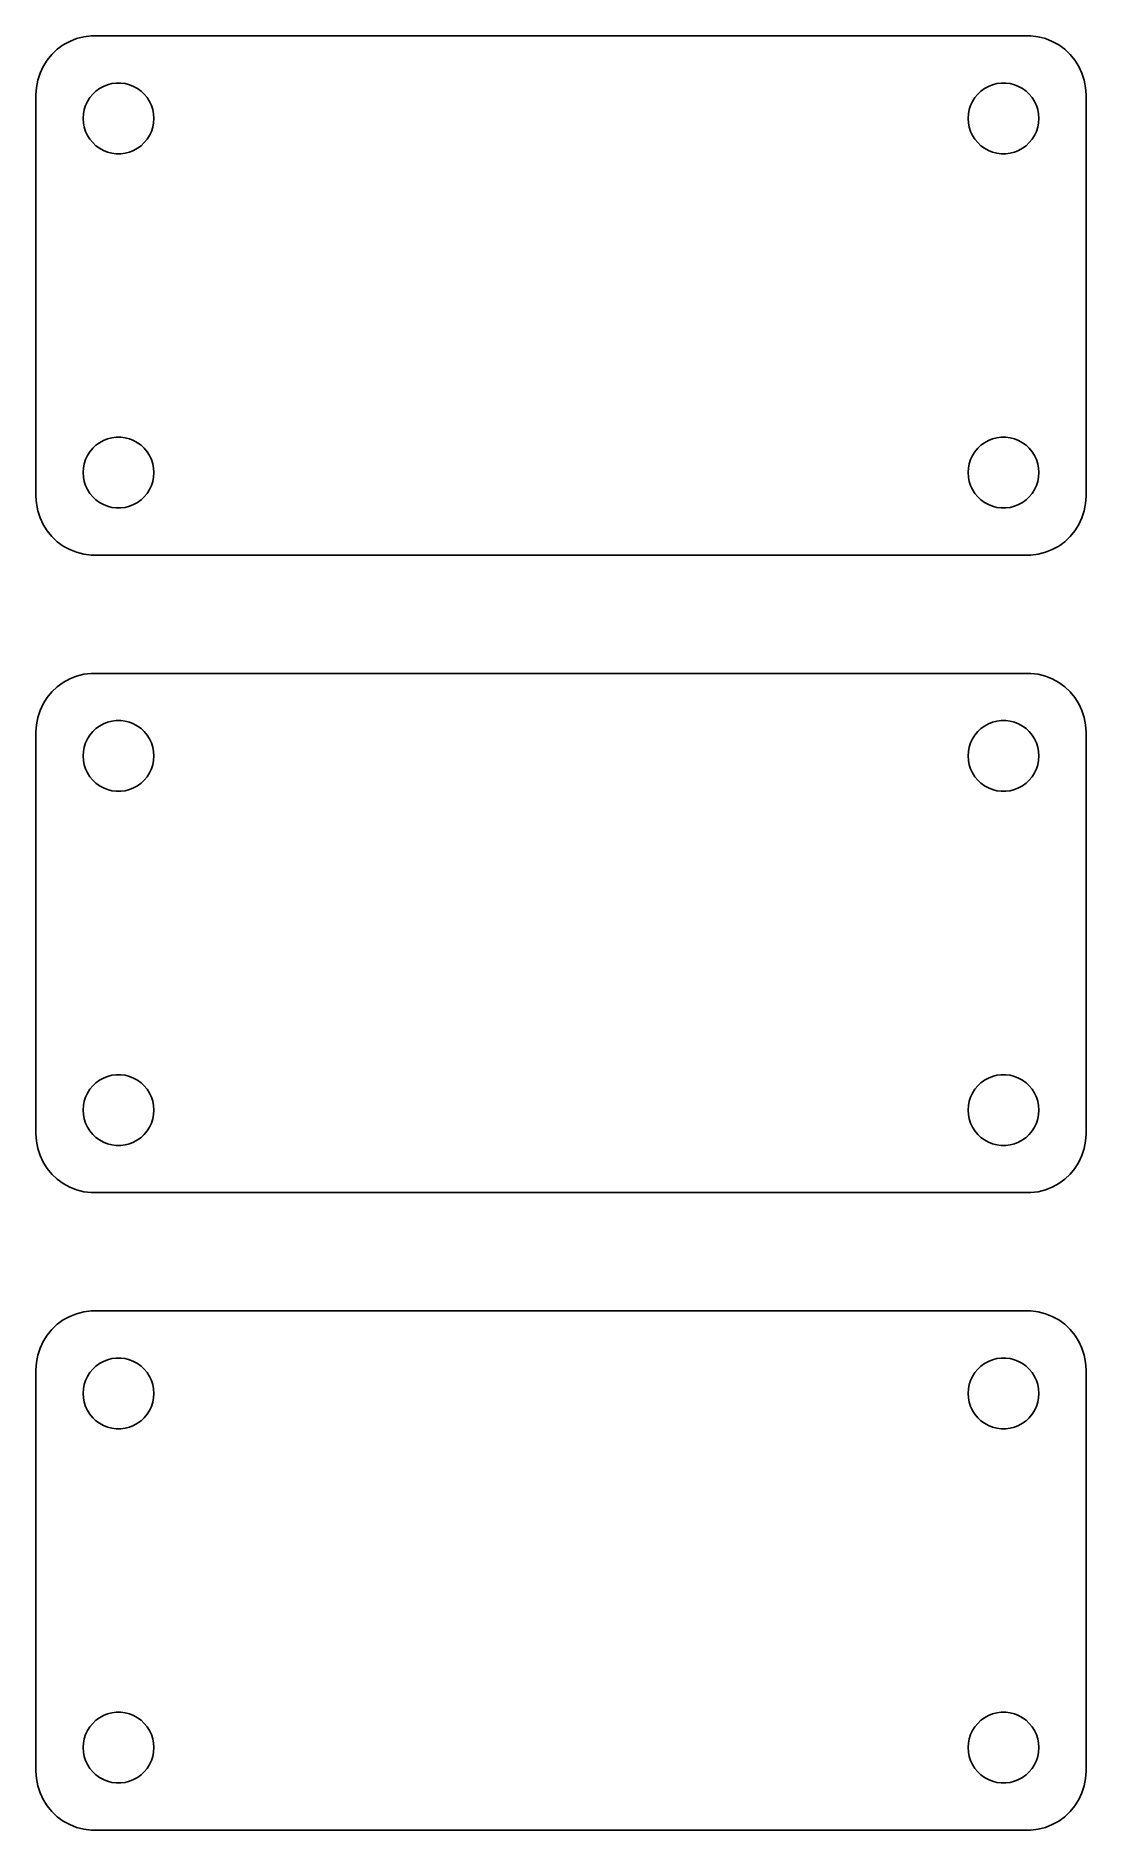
# Model space of a CAD drawing. Header units: metres. Extents: x -44 to 44, y 86 to 238.
import ezdxf

# ---------------------------------------------------------------- set-up
doc = ezdxf.new("R2010")
doc.units = ezdxf.units.M

msp = doc.modelspace()

# ---------------------------------------------------------------- linework, layer by layer
for p, q in [((-42.1791, 237.222), (-42.6871, 236.853)), ((-41.6289, 237.524), (-42.1791, 237.222)), ((-41.0451, 237.755), (-41.6289, 237.524)), ((-40.4369, 237.911), (-41.0451, 237.755)), ((-39.8139, 237.99), (-40.4369, 237.911)), ((39.8139, 237.99), (-39.8139, 237.99)), ((40.4369, 237.911), (39.8139, 237.99)), ((41.0451, 237.755), (40.4369, 237.911)), ((41.6289, 237.524), (41.0451, 237.755)), ((42.1791, 237.222), (41.6289, 237.524)), ((42.6871, 236.853), (42.1791, 237.222)), ((-43.5451, 235.939), (-43.8815, 235.409)), ((-43.1448, 236.423), (-43.5451, 235.939)), ((-42.6871, 236.853), (-43.1448, 236.423)), ((43.1448, 236.423), (42.6871, 236.853)), ((43.5451, 235.939), (43.1448, 236.423)), ((43.8815, 235.409), (43.5451, 235.939)), ((-44.3429, 234.243), (-44.4606, 233.627)), ((-44.1489, 234.841), (-44.3429, 234.243)), ((-43.8815, 235.409), (-44.1489, 234.841)), ((44.1489, 234.841), (43.8815, 235.409)), ((44.3429, 234.243), (44.1489, 234.841)), ((44.4606, 233.627), (44.3429, 234.243)), ((-44.4606, 233.627), (-44.5, 233)), ((-44.5, 233), (-44.5, 199)), ((-40.1289, 232.445), (-39.927, 232.763)), ((-39.927, 232.763), (-39.6869, 233.054)), ((-39.6869, 233.054), (-39.4123, 233.312)), ((-39.4123, 233.312), (-39.1075, 233.533)), ((-39.1075, 233.533), (-38.7773, 233.714)), ((-38.7773, 233.714), (-38.427, 233.853)), ((-38.427, 233.853), (-38.0621, 233.947)), ((-38.0621, 233.947), (-37.6884, 233.994)), ((-37.6884, 233.994), (-37.3116, 233.994)), ((-37.3116, 233.994), (-36.9379, 233.947)), ((-36.9379, 233.947), (-36.5729, 233.853)), ((-36.5729, 233.853), (-36.2227, 233.714)), ((-36.2227, 233.714), (-35.8925, 233.533)), ((-35.8925, 233.533), (-35.5877, 233.312)), ((-35.5877, 233.312), (-35.3131, 233.054)), ((-35.3131, 233.054), (-35.0729, 232.763)), ((-35.0729, 232.763), (-34.8711, 232.445)), ((34.8711, 232.445), (35.0729, 232.763)), ((35.0729, 232.763), (35.3131, 233.054)), ((35.3131, 233.054), (35.5877, 233.312)), ((35.5877, 233.312), (35.8925, 233.533)), ((35.8925, 233.533), (36.2227, 233.714)), ((36.2227, 233.714), (36.5729, 233.853)), ((36.5729, 233.853), (36.9379, 233.947)), ((36.9379, 233.947), (37.3116, 233.994)), ((37.3116, 233.994), (37.6884, 233.994)), ((37.6884, 233.994), (38.0621, 233.947)), ((38.0621, 233.947), (38.427, 233.853)), ((38.427, 233.853), (38.7773, 233.714)), ((38.7773, 233.714), (39.1075, 233.533)), ((39.1075, 233.533), (39.4123, 233.312)), ((39.4123, 233.312), (39.6869, 233.054)), ((39.6869, 233.054), (39.927, 232.763)), ((39.927, 232.763), (40.1289, 232.445)), ((44.5, 233), (44.4606, 233.627)), ((44.5, 199), (44.5, 233)), ((-40.5, 231), (-40.4763, 231.376)), ((-40.4763, 231.376), (-40.4057, 231.746)), ((-40.4057, 231.746), (-40.2893, 232.104)), ((-40.2893, 232.104), (-40.1289, 232.445)), ((-34.8711, 232.445), (-34.7107, 232.104)), ((-34.7107, 232.104), (-34.5942, 231.746)), ((-34.5942, 231.746), (-34.5237, 231.376)), ((-34.5237, 231.376), (-34.5, 231)), ((34.5, 231), (34.5237, 231.376)), ((34.5237, 231.376), (34.5942, 231.746)), ((34.5942, 231.746), (34.7107, 232.104)), ((34.7107, 232.104), (34.8711, 232.445)), ((40.1289, 232.445), (40.2893, 232.104)), ((40.2893, 232.104), (40.4057, 231.746)), ((40.4057, 231.746), (40.4763, 231.376)), ((40.4763, 231.376), (40.5, 231)), ((-40.4763, 230.624), (-40.5, 231)), ((-40.4057, 230.254), (-40.4763, 230.624)), ((-40.2893, 229.896), (-40.4057, 230.254)), ((-40.1289, 229.555), (-40.2893, 229.896)), ((-39.927, 229.237), (-40.1289, 229.555)), ((-34.8711, 229.555), (-35.0729, 229.237)), ((-34.7107, 229.896), (-34.8711, 229.555)), ((-34.5942, 230.254), (-34.7107, 229.896)), ((-34.5237, 230.624), (-34.5942, 230.254)), ((-34.5, 231), (-34.5237, 230.624)), ((34.5237, 230.624), (34.5, 231)), ((34.5942, 230.254), (34.5237, 230.624)), ((34.7107, 229.896), (34.5942, 230.254)), ((34.8711, 229.555), (34.7107, 229.896)), ((35.0729, 229.237), (34.8711, 229.555)), ((40.1289, 229.555), (39.927, 229.237)), ((40.2893, 229.896), (40.1289, 229.555)), ((40.4057, 230.254), (40.2893, 229.896)), ((40.4763, 230.624), (40.4057, 230.254)), ((40.5, 231), (40.4763, 230.624)), ((-39.6869, 228.946), (-39.927, 229.237)), ((-39.4123, 228.688), (-39.6869, 228.946)), ((-39.1075, 228.467), (-39.4123, 228.688)), ((-38.7773, 228.286), (-39.1075, 228.467)), ((-38.427, 228.147), (-38.7773, 228.286)), ((-38.0621, 228.053), (-38.427, 228.147)), ((-37.6884, 228.006), (-38.0621, 228.053)), ((-37.3116, 228.006), (-37.6884, 228.006)), ((-36.9379, 228.053), (-37.3116, 228.006)), ((-36.5729, 228.147), (-36.9379, 228.053)), ((-36.2227, 228.286), (-36.5729, 228.147)), ((-35.8925, 228.467), (-36.2227, 228.286)), ((-35.5877, 228.688), (-35.8925, 228.467)), ((-35.3131, 228.946), (-35.5877, 228.688)), ((-35.0729, 229.237), (-35.3131, 228.946)), ((35.3131, 228.946), (35.0729, 229.237)), ((35.5877, 228.688), (35.3131, 228.946)), ((35.8925, 228.467), (35.5877, 228.688)), ((36.2227, 228.286), (35.8925, 228.467)), ((36.5729, 228.147), (36.2227, 228.286)), ((36.9379, 228.053), (36.5729, 228.147)), ((37.3116, 228.006), (36.9379, 228.053)), ((37.6884, 228.006), (37.3116, 228.006)), ((38.0621, 228.053), (37.6884, 228.006)), ((38.427, 228.147), (38.0621, 228.053)), ((38.7773, 228.286), (38.427, 228.147)), ((39.1075, 228.467), (38.7773, 228.286)), ((39.4123, 228.688), (39.1075, 228.467)), ((39.6869, 228.946), (39.4123, 228.688)), ((39.927, 229.237), (39.6869, 228.946)), ((-39.1075, 203.533), (-38.7773, 203.714)), ((-38.7773, 203.714), (-38.427, 203.853)), ((-38.427, 203.853), (-38.0621, 203.947)), ((-38.0621, 203.947), (-37.6884, 203.994)), ((-37.6884, 203.994), (-37.3116, 203.994)), ((-37.3116, 203.994), (-36.9379, 203.947)), ((-36.9379, 203.947), (-36.5729, 203.853)), ((-36.5729, 203.853), (-36.2227, 203.714)), ((-36.2227, 203.714), (-35.8925, 203.533)), ((35.8925, 203.533), (36.2227, 203.714)), ((36.2227, 203.714), (36.5729, 203.853)), ((36.5729, 203.853), (36.9379, 203.947)), ((36.9379, 203.947), (37.3116, 203.994)), ((37.3116, 203.994), (37.6884, 203.994)), ((37.6884, 203.994), (38.0621, 203.947)), ((38.0621, 203.947), (38.427, 203.853)), ((38.427, 203.853), (38.7773, 203.714)), ((38.7773, 203.714), (39.1075, 203.533)), ((-40.2893, 202.104), (-40.1289, 202.445)), ((-40.1289, 202.445), (-39.927, 202.763)), ((-39.927, 202.763), (-39.6869, 203.054)), ((-39.6869, 203.054), (-39.4123, 203.312)), ((-39.4123, 203.312), (-39.1075, 203.533)), ((-35.8925, 203.533), (-35.5877, 203.312)), ((-35.5877, 203.312), (-35.3131, 203.054)), ((-35.3131, 203.054), (-35.0729, 202.763)), ((-35.0729, 202.763), (-34.8711, 202.445)), ((-34.8711, 202.445), (-34.7107, 202.104)), ((34.7107, 202.104), (34.8711, 202.445)), ((34.8711, 202.445), (35.0729, 202.763)), ((35.0729, 202.763), (35.3131, 203.054)), ((35.3131, 203.054), (35.5877, 203.312)), ((35.5877, 203.312), (35.8925, 203.533)), ((39.1075, 203.533), (39.4123, 203.312)), ((39.4123, 203.312), (39.6869, 203.054)), ((39.6869, 203.054), (39.927, 202.763)), ((39.927, 202.763), (40.1289, 202.445)), ((40.1289, 202.445), (40.2893, 202.104)), ((-40.5, 201), (-40.4763, 201.376)), ((-40.4763, 200.624), (-40.5, 201)), ((-40.4763, 201.376), (-40.4057, 201.746)), ((-40.4057, 200.254), (-40.4763, 200.624)), ((-40.4057, 201.746), (-40.2893, 202.104)), ((-34.7107, 202.104), (-34.5942, 201.746)), ((-34.5942, 201.746), (-34.5237, 201.376)), ((-34.5237, 200.624), (-34.5942, 200.254)), ((-34.5237, 201.376), (-34.5, 201)), ((-34.5, 201), (-34.5237, 200.624)), ((34.5, 201), (34.5237, 201.376)), ((34.5237, 200.624), (34.5, 201)), ((34.5237, 201.376), (34.5942, 201.746)), ((34.5942, 200.254), (34.5237, 200.624)), ((34.5942, 201.746), (34.7107, 202.104)), ((40.2893, 202.104), (40.4057, 201.746)), ((40.4057, 201.746), (40.4763, 201.376)), ((40.4763, 200.624), (40.4057, 200.254)), ((40.4763, 201.376), (40.5, 201)), ((40.5, 201), (40.4763, 200.624)), ((-40.2893, 199.896), (-40.4057, 200.254)), ((-40.1289, 199.555), (-40.2893, 199.896)), ((-39.927, 199.237), (-40.1289, 199.555)), ((-39.6869, 198.946), (-39.927, 199.237)), ((-35.0729, 199.237), (-35.3131, 198.946)), ((-34.8711, 199.555), (-35.0729, 199.237)), ((-34.7107, 199.896), (-34.8711, 199.555)), ((-34.5942, 200.254), (-34.7107, 199.896)), ((34.7107, 199.896), (34.5942, 200.254)), ((34.8711, 199.555), (34.7107, 199.896)), ((35.0729, 199.237), (34.8711, 199.555)), ((35.3131, 198.946), (35.0729, 199.237)), ((39.927, 199.237), (39.6869, 198.946)), ((40.1289, 199.555), (39.927, 199.237)), ((40.2893, 199.896), (40.1289, 199.555)), ((40.4057, 200.254), (40.2893, 199.896)), ((-44.5, 199), (-44.4606, 198.373)), ((-44.4606, 198.373), (-44.3429, 197.757)), ((-44.3429, 197.757), (-44.1489, 197.159)), ((-39.4123, 198.688), (-39.6869, 198.946)), ((-39.1075, 198.467), (-39.4123, 198.688)), ((-38.7773, 198.286), (-39.1075, 198.467)), ((-38.427, 198.147), (-38.7773, 198.286)), ((-38.0621, 198.053), (-38.427, 198.147)), ((-37.6884, 198.006), (-38.0621, 198.053)), ((-37.3116, 198.006), (-37.6884, 198.006)), ((-36.9379, 198.053), (-37.3116, 198.006)), ((-36.5729, 198.147), (-36.9379, 198.053)), ((-36.2227, 198.286), (-36.5729, 198.147)), ((-35.8925, 198.467), (-36.2227, 198.286)), ((-35.5877, 198.688), (-35.8925, 198.467)), ((-35.3131, 198.946), (-35.5877, 198.688)), ((35.5877, 198.688), (35.3131, 198.946)), ((35.8925, 198.467), (35.5877, 198.688)), ((36.2227, 198.286), (35.8925, 198.467)), ((36.5729, 198.147), (36.2227, 198.286)), ((36.9379, 198.053), (36.5729, 198.147)), ((37.3116, 198.006), (36.9379, 198.053)), ((37.6884, 198.006), (37.3116, 198.006)), ((38.0621, 198.053), (37.6884, 198.006)), ((38.427, 198.147), (38.0621, 198.053)), ((38.7773, 198.286), (38.427, 198.147)), ((39.1075, 198.467), (38.7773, 198.286)), ((39.4123, 198.688), (39.1075, 198.467)), ((39.6869, 198.946), (39.4123, 198.688)), ((44.1489, 197.159), (44.3429, 197.757)), ((44.3429, 197.757), (44.4606, 198.373)), ((44.4606, 198.373), (44.5, 199)), ((-44.1489, 197.159), (-43.8815, 196.591)), ((-43.8815, 196.591), (-43.5451, 196.061)), ((-43.5451, 196.061), (-43.1448, 195.577)), ((43.1448, 195.577), (43.5451, 196.061)), ((43.5451, 196.061), (43.8815, 196.591)), ((43.8815, 196.591), (44.1489, 197.159)), ((-43.1448, 195.577), (-42.6871, 195.147)), ((-42.6871, 195.147), (-42.1791, 194.778)), ((-42.1791, 194.778), (-41.6289, 194.476)), ((41.6289, 194.476), (42.1791, 194.778)), ((42.1791, 194.778), (42.6871, 195.147)), ((42.6871, 195.147), (43.1448, 195.577)), ((-41.6289, 194.476), (-41.0451, 194.245)), ((-41.0451, 194.245), (-40.4369, 194.089)), ((-40.4369, 194.089), (-39.8139, 194.01)), ((-39.8139, 194.01), (39.8139, 194.01)), ((39.8139, 194.01), (40.4369, 194.089)), ((40.4369, 194.089), (41.0451, 194.245)), ((41.0451, 194.245), (41.6289, 194.476)), ((-40.4369, 183.911), (-41.0451, 183.755)), ((-39.8139, 183.99), (-40.4369, 183.911)), ((39.8139, 183.99), (-39.8139, 183.99)), ((40.4369, 183.911), (39.8139, 183.99)), ((41.0451, 183.755), (40.4369, 183.911)), ((-43.1448, 182.423), (-43.5451, 181.939)), ((-42.6871, 182.853), (-43.1448, 182.423)), ((-42.1791, 183.222), (-42.6871, 182.853)), ((-41.6289, 183.524), (-42.1791, 183.222)), ((-41.0451, 183.755), (-41.6289, 183.524)), ((41.6289, 183.524), (41.0451, 183.755)), ((42.1791, 183.222), (41.6289, 183.524)), ((42.6871, 182.853), (42.1791, 183.222)), ((43.1448, 182.423), (42.6871, 182.853)), ((43.5451, 181.939), (43.1448, 182.423)), ((-43.8815, 181.409), (-44.1489, 180.841)), ((-43.5451, 181.939), (-43.8815, 181.409)), ((43.8815, 181.409), (43.5451, 181.939)), ((44.1489, 180.841), (43.8815, 181.409)), ((-44.4606, 179.627), (-44.5, 179)), ((-44.3429, 180.243), (-44.4606, 179.627)), ((-44.1489, 180.841), (-44.3429, 180.243)), ((-39.4123, 179.312), (-39.1075, 179.533)), ((-39.1075, 179.533), (-38.7773, 179.714)), ((-38.7773, 179.714), (-38.427, 179.853)), ((-38.427, 179.853), (-38.0621, 179.947)), ((-38.0621, 179.947), (-37.6884, 179.994)), ((-37.6884, 179.994), (-37.3116, 179.994)), ((-37.3116, 179.994), (-36.9379, 179.947)), ((-36.9379, 179.947), (-36.5729, 179.853)), ((-36.5729, 179.853), (-36.2227, 179.714)), ((-36.2227, 179.714), (-35.8925, 179.533)), ((-35.8925, 179.533), (-35.5877, 179.312)), ((35.5877, 179.312), (35.8925, 179.533)), ((35.8925, 179.533), (36.2227, 179.714)), ((36.2227, 179.714), (36.5729, 179.853)), ((36.5729, 179.853), (36.9379, 179.947)), ((36.9379, 179.947), (37.3116, 179.994)), ((37.3116, 179.994), (37.6884, 179.994)), ((37.6884, 179.994), (38.0621, 179.947)), ((38.0621, 179.947), (38.427, 179.853)), ((38.427, 179.853), (38.7773, 179.714)), ((38.7773, 179.714), (39.1075, 179.533)), ((39.1075, 179.533), (39.4123, 179.312)), ((44.3429, 180.243), (44.1489, 180.841)), ((44.4606, 179.627), (44.3429, 180.243)), ((44.5, 179), (44.4606, 179.627)), ((-44.5, 179), (-44.5, 145)), ((-40.4057, 177.746), (-40.2893, 178.104)), ((-40.2893, 178.104), (-40.1289, 178.445)), ((-40.1289, 178.445), (-39.927, 178.763)), ((-39.927, 178.763), (-39.6869, 179.054)), ((-39.6869, 179.054), (-39.4123, 179.312)), ((-35.5877, 179.312), (-35.3131, 179.054)), ((-35.3131, 179.054), (-35.0729, 178.763)), ((-35.0729, 178.763), (-34.8711, 178.445)), ((-34.8711, 178.445), (-34.7107, 178.104)), ((-34.7107, 178.104), (-34.5942, 177.746)), ((34.5942, 177.746), (34.7107, 178.104)), ((34.7107, 178.104), (34.8711, 178.445)), ((34.8711, 178.445), (35.0729, 178.763)), ((35.0729, 178.763), (35.3131, 179.054)), ((35.3131, 179.054), (35.5877, 179.312)), ((39.4123, 179.312), (39.6869, 179.054)), ((39.6869, 179.054), (39.927, 178.763)), ((39.927, 178.763), (40.1289, 178.445)), ((40.1289, 178.445), (40.2893, 178.104)), ((40.2893, 178.104), (40.4057, 177.746)), ((44.5, 145), (44.5, 179)), ((-40.5, 177), (-40.4763, 177.376)), ((-40.4763, 176.624), (-40.5, 177)), ((-40.4763, 177.376), (-40.4057, 177.746)), ((-40.4057, 176.254), (-40.4763, 176.624)), ((-34.5942, 177.746), (-34.5237, 177.376)), ((-34.5237, 176.624), (-34.5942, 176.254)), ((-34.5237, 177.376), (-34.5, 177)), ((-34.5, 177), (-34.5237, 176.624)), ((34.5, 177), (34.5237, 177.376)), ((34.5237, 176.624), (34.5, 177)), ((34.5237, 177.376), (34.5942, 177.746)), ((34.5942, 176.254), (34.5237, 176.624)), ((40.4057, 177.746), (40.4763, 177.376)), ((40.4763, 176.624), (40.4057, 176.254)), ((40.4763, 177.376), (40.5, 177)), ((40.5, 177), (40.4763, 176.624)), ((-40.2893, 175.896), (-40.4057, 176.254)), ((-40.1289, 175.555), (-40.2893, 175.896)), ((-39.927, 175.237), (-40.1289, 175.555)), ((-39.6869, 174.946), (-39.927, 175.237)), ((-39.4123, 174.688), (-39.6869, 174.946)), ((-35.3131, 174.946), (-35.5877, 174.688)), ((-35.0729, 175.237), (-35.3131, 174.946)), ((-34.8711, 175.555), (-35.0729, 175.237)), ((-34.7107, 175.896), (-34.8711, 175.555)), ((-34.5942, 176.254), (-34.7107, 175.896)), ((34.7107, 175.896), (34.5942, 176.254)), ((34.8711, 175.555), (34.7107, 175.896)), ((35.0729, 175.237), (34.8711, 175.555)), ((35.3131, 174.946), (35.0729, 175.237)), ((35.5877, 174.688), (35.3131, 174.946)), ((39.6869, 174.946), (39.4123, 174.688)), ((39.927, 175.237), (39.6869, 174.946)), ((40.1289, 175.555), (39.927, 175.237)), ((40.2893, 175.896), (40.1289, 175.555)), ((40.4057, 176.254), (40.2893, 175.896)), ((-39.1075, 174.467), (-39.4123, 174.688)), ((-38.7773, 174.286), (-39.1075, 174.467)), ((-38.427, 174.147), (-38.7773, 174.286)), ((-38.0621, 174.053), (-38.427, 174.147)), ((-37.6884, 174.006), (-38.0621, 174.053)), ((-37.3116, 174.006), (-37.6884, 174.006)), ((-36.9379, 174.053), (-37.3116, 174.006)), ((-36.5729, 174.147), (-36.9379, 174.053)), ((-36.2227, 174.286), (-36.5729, 174.147)), ((-35.8925, 174.467), (-36.2227, 174.286)), ((-35.5877, 174.688), (-35.8925, 174.467)), ((35.8925, 174.467), (35.5877, 174.688)), ((36.2227, 174.286), (35.8925, 174.467)), ((36.5729, 174.147), (36.2227, 174.286)), ((36.9379, 174.053), (36.5729, 174.147)), ((37.3116, 174.006), (36.9379, 174.053)), ((37.6884, 174.006), (37.3116, 174.006)), ((38.0621, 174.053), (37.6884, 174.006)), ((38.427, 174.147), (38.0621, 174.053)), ((38.7773, 174.286), (38.427, 174.147)), ((39.1075, 174.467), (38.7773, 174.286)), ((39.4123, 174.688), (39.1075, 174.467)), ((-39.927, 148.763), (-39.6869, 149.054)), ((-39.6869, 149.054), (-39.4123, 149.312)), ((-39.4123, 149.312), (-39.1075, 149.533)), ((-39.1075, 149.533), (-38.7773, 149.714)), ((-38.7773, 149.714), (-38.427, 149.853)), ((-38.427, 149.853), (-38.0621, 149.947)), ((-38.0621, 149.947), (-37.6884, 149.994)), ((-37.6884, 149.994), (-37.3116, 149.994)), ((-37.3116, 149.994), (-36.9379, 149.947)), ((-36.9379, 149.947), (-36.5729, 149.853)), ((-36.5729, 149.853), (-36.2227, 149.714)), ((-36.2227, 149.714), (-35.8925, 149.533)), ((-35.8925, 149.533), (-35.5877, 149.312)), ((-35.5877, 149.312), (-35.3131, 149.054)), ((-35.3131, 149.054), (-35.0729, 148.763)), ((35.0729, 148.763), (35.3131, 149.054)), ((35.3131, 149.054), (35.5877, 149.312)), ((35.5877, 149.312), (35.8925, 149.533)), ((35.8925, 149.533), (36.2227, 149.714)), ((36.2227, 149.714), (36.5729, 149.853)), ((36.5729, 149.853), (36.9379, 149.947)), ((36.9379, 149.947), (37.3116, 149.994)), ((37.3116, 149.994), (37.6884, 149.994)), ((37.6884, 149.994), (38.0621, 149.947)), ((38.0621, 149.947), (38.427, 149.853)), ((38.427, 149.853), (38.7773, 149.714)), ((38.7773, 149.714), (39.1075, 149.533)), ((39.1075, 149.533), (39.4123, 149.312)), ((39.4123, 149.312), (39.6869, 149.054)), ((39.6869, 149.054), (39.927, 148.763)), ((-40.4763, 147.376), (-40.4057, 147.746)), ((-40.4057, 147.746), (-40.2893, 148.104)), ((-40.2893, 148.104), (-40.1289, 148.445)), ((-40.1289, 148.445), (-39.927, 148.763)), ((-35.0729, 148.763), (-34.8711, 148.445)), ((-34.8711, 148.445), (-34.7107, 148.104)), ((-34.7107, 148.104), (-34.5942, 147.746)), ((-34.5942, 147.746), (-34.5237, 147.376)), ((34.5237, 147.376), (34.5942, 147.746)), ((34.5942, 147.746), (34.7107, 148.104)), ((34.7107, 148.104), (34.8711, 148.445)), ((34.8711, 148.445), (35.0729, 148.763)), ((39.927, 148.763), (40.1289, 148.445)), ((40.1289, 148.445), (40.2893, 148.104)), ((40.2893, 148.104), (40.4057, 147.746)), ((40.4057, 147.746), (40.4763, 147.376)), ((-40.5, 147), (-40.4763, 147.376)), ((-40.4763, 146.624), (-40.5, 147)), ((-40.4057, 146.254), (-40.4763, 146.624)), ((-40.2893, 145.896), (-40.4057, 146.254)), ((-34.5942, 146.254), (-34.7107, 145.896)), ((-34.5237, 146.624), (-34.5942, 146.254)), ((-34.5237, 147.376), (-34.5, 147)), ((-34.5, 147), (-34.5237, 146.624)), ((34.5, 147), (34.5237, 147.376)), ((34.5237, 146.624), (34.5, 147)), ((34.5942, 146.254), (34.5237, 146.624)), ((34.7107, 145.896), (34.5942, 146.254)), ((40.4057, 146.254), (40.2893, 145.896)), ((40.4763, 146.624), (40.4057, 146.254)), ((40.4763, 147.376), (40.5, 147)), ((40.5, 147), (40.4763, 146.624)), ((-44.5, 145), (-44.4606, 144.373)), ((-40.1289, 145.555), (-40.2893, 145.896)), ((-39.927, 145.237), (-40.1289, 145.555)), ((-39.6869, 144.946), (-39.927, 145.237)), ((-39.4123, 144.688), (-39.6869, 144.946)), ((-39.1075, 144.467), (-39.4123, 144.688)), ((-38.7773, 144.286), (-39.1075, 144.467)), ((-35.8925, 144.467), (-36.2227, 144.286)), ((-35.5877, 144.688), (-35.8925, 144.467)), ((-35.3131, 144.946), (-35.5877, 144.688)), ((-35.0729, 145.237), (-35.3131, 144.946)), ((-34.8711, 145.555), (-35.0729, 145.237)), ((-34.7107, 145.896), (-34.8711, 145.555)), ((34.8711, 145.555), (34.7107, 145.896)), ((35.0729, 145.237), (34.8711, 145.555)), ((35.3131, 144.946), (35.0729, 145.237)), ((35.5877, 144.688), (35.3131, 144.946)), ((35.8925, 144.467), (35.5877, 144.688)), ((36.2227, 144.286), (35.8925, 144.467)), ((39.1075, 144.467), (38.7773, 144.286)), ((39.4123, 144.688), (39.1075, 144.467)), ((39.6869, 144.946), (39.4123, 144.688)), ((39.927, 145.237), (39.6869, 144.946)), ((40.1289, 145.555), (39.927, 145.237)), ((40.2893, 145.896), (40.1289, 145.555)), ((44.4606, 144.373), (44.5, 145)), ((-44.4606, 144.373), (-44.3429, 143.757)), ((-44.3429, 143.757), (-44.1489, 143.159)), ((-44.1489, 143.159), (-43.8815, 142.591)), ((-38.427, 144.147), (-38.7773, 144.286)), ((-38.0621, 144.053), (-38.427, 144.147)), ((-37.6884, 144.006), (-38.0621, 144.053)), ((-37.3116, 144.006), (-37.6884, 144.006)), ((-36.9379, 144.053), (-37.3116, 144.006)), ((-36.5729, 144.147), (-36.9379, 144.053)), ((-36.2227, 144.286), (-36.5729, 144.147)), ((36.5729, 144.147), (36.2227, 144.286)), ((36.9379, 144.053), (36.5729, 144.147)), ((37.3116, 144.006), (36.9379, 144.053)), ((37.6884, 144.006), (37.3116, 144.006)), ((38.0621, 144.053), (37.6884, 144.006)), ((38.427, 144.147), (38.0621, 144.053)), ((38.7773, 144.286), (38.427, 144.147)), ((43.8815, 142.591), (44.1489, 143.159)), ((44.1489, 143.159), (44.3429, 143.757)), ((44.3429, 143.757), (44.4606, 144.373)), ((-43.8815, 142.591), (-43.5451, 142.061)), ((-43.5451, 142.061), (-43.1448, 141.577)), ((-43.1448, 141.577), (-42.6871, 141.147)), ((42.6871, 141.147), (43.1448, 141.577)), ((43.1448, 141.577), (43.5451, 142.061)), ((43.5451, 142.061), (43.8815, 142.591)), ((-42.6871, 141.147), (-42.1791, 140.778)), ((-42.1791, 140.778), (-41.6289, 140.476)), ((-41.6289, 140.476), (-41.0451, 140.245)), ((-41.0451, 140.245), (-40.4369, 140.089)), ((-40.4369, 140.089), (-39.8139, 140.01)), ((-39.8139, 140.01), (39.8139, 140.01)), ((39.8139, 140.01), (40.4369, 140.089)), ((40.4369, 140.089), (41.0451, 140.245)), ((41.0451, 140.245), (41.6289, 140.476)), ((41.6289, 140.476), (42.1791, 140.778)), ((42.1791, 140.778), (42.6871, 141.147)), ((-42.1791, 129.222), (-42.6871, 128.853)), ((-41.6289, 129.524), (-42.1791, 129.222)), ((-41.0451, 129.755), (-41.6289, 129.524)), ((-40.4369, 129.911), (-41.0451, 129.755)), ((-39.8139, 129.99), (-40.4369, 129.911)), ((39.8139, 129.99), (-39.8139, 129.99)), ((40.4369, 129.911), (39.8139, 129.99)), ((41.0451, 129.755), (40.4369, 129.911)), ((41.6289, 129.524), (41.0451, 129.755)), ((42.1791, 129.222), (41.6289, 129.524)), ((42.6871, 128.853), (42.1791, 129.222)), ((-43.5451, 127.939), (-43.8815, 127.409)), ((-43.1448, 128.423), (-43.5451, 127.939)), ((-42.6871, 128.853), (-43.1448, 128.423)), ((43.1448, 128.423), (42.6871, 128.853)), ((43.5451, 127.939), (43.1448, 128.423)), ((43.8815, 127.409), (43.5451, 127.939)), ((-44.3429, 126.243), (-44.4606, 125.627)), ((-44.1489, 126.841), (-44.3429, 126.243)), ((-43.8815, 127.409), (-44.1489, 126.841)), ((44.1489, 126.841), (43.8815, 127.409)), ((44.3429, 126.243), (44.1489, 126.841)), ((44.4606, 125.627), (44.3429, 126.243)), ((-44.4606, 125.627), (-44.5, 125)), ((-44.5, 125), (-44.5, 91)), ((-40.1289, 124.445), (-39.927, 124.763)), ((-39.927, 124.763), (-39.6869, 125.054)), ((-39.6869, 125.054), (-39.4123, 125.312)), ((-39.4123, 125.312), (-39.1075, 125.533)), ((-39.1075, 125.533), (-38.7773, 125.714)), ((-38.7773, 125.714), (-38.427, 125.853)), ((-38.427, 125.853), (-38.0621, 125.947)), ((-38.0621, 125.947), (-37.6884, 125.994)), ((-37.6884, 125.994), (-37.3116, 125.994)), ((-37.3116, 125.994), (-36.9379, 125.947)), ((-36.9379, 125.947), (-36.5729, 125.853)), ((-36.5729, 125.853), (-36.2227, 125.714)), ((-36.2227, 125.714), (-35.8925, 125.533)), ((-35.8925, 125.533), (-35.5877, 125.312)), ((-35.5877, 125.312), (-35.3131, 125.054)), ((-35.3131, 125.054), (-35.0729, 124.763)), ((-35.0729, 124.763), (-34.8711, 124.445)), ((34.8711, 124.445), (35.0729, 124.763)), ((35.0729, 124.763), (35.3131, 125.054)), ((35.3131, 125.054), (35.5877, 125.312)), ((35.5877, 125.312), (35.8925, 125.533)), ((35.8925, 125.533), (36.2227, 125.714)), ((36.2227, 125.714), (36.5729, 125.853)), ((36.5729, 125.853), (36.9379, 125.947)), ((36.9379, 125.947), (37.3116, 125.994)), ((37.3116, 125.994), (37.6884, 125.994)), ((37.6884, 125.994), (38.0621, 125.947)), ((38.0621, 125.947), (38.427, 125.853)), ((38.427, 125.853), (38.7773, 125.714)), ((38.7773, 125.714), (39.1075, 125.533)), ((39.1075, 125.533), (39.4123, 125.312)), ((39.4123, 125.312), (39.6869, 125.054)), ((39.6869, 125.054), (39.927, 124.763)), ((39.927, 124.763), (40.1289, 124.445)), ((44.5, 125), (44.4606, 125.627)), ((44.5, 91), (44.5, 125)), ((-40.5, 123), (-40.4763, 123.376)), ((-40.4763, 123.376), (-40.4057, 123.746)), ((-40.4057, 123.746), (-40.2893, 124.104)), ((-40.2893, 124.104), (-40.1289, 124.445)), ((-34.8711, 124.445), (-34.7107, 124.104)), ((-34.7107, 124.104), (-34.5942, 123.746)), ((-34.5942, 123.746), (-34.5237, 123.376)), ((-34.5237, 123.376), (-34.5, 123)), ((34.5, 123), (34.5237, 123.376)), ((34.5237, 123.376), (34.5942, 123.746)), ((34.5942, 123.746), (34.7107, 124.104)), ((34.7107, 124.104), (34.8711, 124.445)), ((40.1289, 124.445), (40.2893, 124.104)), ((40.2893, 124.104), (40.4057, 123.746)), ((40.4057, 123.746), (40.4763, 123.376)), ((40.4763, 123.376), (40.5, 123)), ((-40.4763, 122.624), (-40.5, 123)), ((-40.4057, 122.254), (-40.4763, 122.624)), ((-40.2893, 121.896), (-40.4057, 122.254)), ((-40.1289, 121.555), (-40.2893, 121.896)), ((-34.7107, 121.896), (-34.8711, 121.555)), ((-34.5942, 122.254), (-34.7107, 121.896)), ((-34.5237, 122.624), (-34.5942, 122.254)), ((-34.5, 123), (-34.5237, 122.624)), ((34.5237, 122.624), (34.5, 123)), ((34.5942, 122.254), (34.5237, 122.624)), ((34.7107, 121.896), (34.5942, 122.254)), ((34.8711, 121.555), (34.7107, 121.896)), ((40.2893, 121.896), (40.1289, 121.555)), ((40.4057, 122.254), (40.2893, 121.896)), ((40.4763, 122.624), (40.4057, 122.254)), ((40.5, 123), (40.4763, 122.624)), ((-39.927, 121.237), (-40.1289, 121.555)), ((-39.6869, 120.946), (-39.927, 121.237)), ((-39.4123, 120.688), (-39.6869, 120.946)), ((-39.1075, 120.467), (-39.4123, 120.688)), ((-38.7773, 120.286), (-39.1075, 120.467)), ((-38.427, 120.147), (-38.7773, 120.286)), ((-38.0621, 120.053), (-38.427, 120.147)), ((-36.5729, 120.147), (-36.9379, 120.053)), ((-36.2227, 120.286), (-36.5729, 120.147)), ((-35.8925, 120.467), (-36.2227, 120.286)), ((-35.5877, 120.688), (-35.8925, 120.467)), ((-35.3131, 120.946), (-35.5877, 120.688)), ((-35.0729, 121.237), (-35.3131, 120.946)), ((-34.8711, 121.555), (-35.0729, 121.237)), ((35.0729, 121.237), (34.8711, 121.555)), ((35.3131, 120.946), (35.0729, 121.237)), ((35.5877, 120.688), (35.3131, 120.946)), ((35.8925, 120.467), (35.5877, 120.688)), ((36.2227, 120.286), (35.8925, 120.467)), ((36.5729, 120.147), (36.2227, 120.286)), ((36.9379, 120.053), (36.5729, 120.147)), ((38.427, 120.147), (38.0621, 120.053)), ((38.7773, 120.286), (38.427, 120.147)), ((39.1075, 120.467), (38.7773, 120.286)), ((39.4123, 120.688), (39.1075, 120.467)), ((39.6869, 120.946), (39.4123, 120.688)), ((39.927, 121.237), (39.6869, 120.946)), ((40.1289, 121.555), (39.927, 121.237)), ((-37.6884, 120.006), (-38.0621, 120.053)), ((-37.3116, 120.006), (-37.6884, 120.006)), ((-36.9379, 120.053), (-37.3116, 120.006)), ((37.3116, 120.006), (36.9379, 120.053)), ((37.6884, 120.006), (37.3116, 120.006)), ((38.0621, 120.053), (37.6884, 120.006)), ((-38.7773, 95.7145), (-38.427, 95.8532)), ((-38.427, 95.8532), (-38.0621, 95.9469)), ((-38.0621, 95.9469), (-37.6884, 95.9941)), ((-37.6884, 95.9941), (-37.3116, 95.9941)), ((-37.3116, 95.9941), (-36.9379, 95.9469)), ((-36.9379, 95.9469), (-36.5729, 95.8532)), ((-36.5729, 95.8532), (-36.2227, 95.7145)), ((36.2227, 95.7145), (36.5729, 95.8532)), ((36.5729, 95.8532), (36.9379, 95.9469)), ((36.9379, 95.9469), (37.3116, 95.9941)), ((37.3116, 95.9941), (37.6884, 95.9941)), ((37.6884, 95.9941), (38.0621, 95.9469)), ((38.0621, 95.9469), (38.427, 95.8532)), ((38.427, 95.8532), (38.7773, 95.7145)), ((-40.2893, 94.1044), (-40.1289, 94.4453)), ((-40.1289, 94.4453), (-39.927, 94.7634)), ((-39.927, 94.7634), (-39.6869, 95.0536)), ((-39.6869, 95.0536), (-39.4123, 95.3116)), ((-39.4123, 95.3116), (-39.1075, 95.533)), ((-39.1075, 95.533), (-38.7773, 95.7145)), ((-36.2227, 95.7145), (-35.8925, 95.533)), ((-35.8925, 95.533), (-35.5877, 95.3116)), ((-35.5877, 95.3116), (-35.3131, 95.0536)), ((-35.3131, 95.0536), (-35.0729, 94.7634)), ((-35.0729, 94.7634), (-34.8711, 94.4453)), ((-34.8711, 94.4453), (-34.7107, 94.1044)), ((34.7107, 94.1044), (34.8711, 94.4453)), ((34.8711, 94.4453), (35.0729, 94.7634)), ((35.0729, 94.7634), (35.3131, 95.0536)), ((35.3131, 95.0536), (35.5877, 95.3116)), ((35.5877, 95.3116), (35.8925, 95.533)), ((35.8925, 95.533), (36.2227, 95.7145)), ((38.7773, 95.7145), (39.1075, 95.533)), ((39.1075, 95.533), (39.4123, 95.3116)), ((39.4123, 95.3116), (39.6869, 95.0536)), ((39.6869, 95.0536), (39.927, 94.7634)), ((39.927, 94.7634), (40.1289, 94.4453)), ((40.1289, 94.4453), (40.2893, 94.1044)), ((-40.5, 93), (-40.4763, 93.376)), ((-40.4763, 92.624), (-40.5, 93)), ((-40.4763, 93.376), (-40.4057, 93.7461)), ((-40.4057, 93.7461), (-40.2893, 94.1044)), ((-34.7107, 94.1044), (-34.5942, 93.7461)), ((-34.5942, 93.7461), (-34.5237, 93.376)), ((-34.5237, 93.376), (-34.5, 93)), ((-34.5, 93), (-34.5237, 92.624)), ((34.5, 93), (34.5237, 93.376)), ((34.5237, 92.624), (34.5, 93)), ((34.5237, 93.376), (34.5942, 93.7461)), ((34.5942, 93.7461), (34.7107, 94.1044)), ((40.2893, 94.1044), (40.4057, 93.7461)), ((40.4057, 93.7461), (40.4763, 93.376)), ((40.4763, 93.376), (40.5, 93)), ((40.5, 93), (40.4763, 92.624)), ((-40.4057, 92.2539), (-40.4763, 92.624)), ((-40.2893, 91.8956), (-40.4057, 92.2539)), ((-40.1289, 91.5547), (-40.2893, 91.8956)), ((-39.927, 91.2366), (-40.1289, 91.5547)), ((-39.6869, 90.9464), (-39.927, 91.2366)), ((-35.0729, 91.2366), (-35.3131, 90.9464)), ((-34.8711, 91.5547), (-35.0729, 91.2366)), ((-34.7107, 91.8956), (-34.8711, 91.5547)), ((-34.5942, 92.2539), (-34.7107, 91.8956)), ((-34.5237, 92.624), (-34.5942, 92.2539)), ((34.5942, 92.2539), (34.5237, 92.624)), ((34.7107, 91.8956), (34.5942, 92.2539)), ((34.8711, 91.5547), (34.7107, 91.8956)), ((35.0729, 91.2366), (34.8711, 91.5547)), ((35.3131, 90.9464), (35.0729, 91.2366)), ((39.927, 91.2366), (39.6869, 90.9464)), ((40.1289, 91.5547), (39.927, 91.2366)), ((40.2893, 91.8956), (40.1289, 91.5547)), ((40.4057, 92.2539), (40.2893, 91.8956)), ((40.4763, 92.624), (40.4057, 92.2539)), ((-44.5, 91), (-44.4606, 90.3733)), ((-44.4606, 90.3733), (-44.3429, 89.7566)), ((-44.3429, 89.7566), (-44.1489, 89.1594)), ((-39.4123, 90.6885), (-39.6869, 90.9464)), ((-39.1075, 90.467), (-39.4123, 90.6885)), ((-38.7773, 90.2855), (-39.1075, 90.467)), ((-38.427, 90.1468), (-38.7773, 90.2855)), ((-38.0621, 90.0531), (-38.427, 90.1468)), ((-37.6884, 90.0059), (-38.0621, 90.0531)), ((-37.3116, 90.0059), (-37.6884, 90.0059)), ((-36.9379, 90.0531), (-37.3116, 90.0059)), ((-36.5729, 90.1468), (-36.9379, 90.0531)), ((-36.2227, 90.2855), (-36.5729, 90.1468)), ((-35.8925, 90.467), (-36.2227, 90.2855)), ((-35.5877, 90.6885), (-35.8925, 90.467)), ((-35.3131, 90.9464), (-35.5877, 90.6885)), ((35.5877, 90.6885), (35.3131, 90.9464)), ((35.8925, 90.467), (35.5877, 90.6885)), ((36.2227, 90.2855), (35.8925, 90.467)), ((36.5729, 90.1468), (36.2227, 90.2855)), ((36.9379, 90.0531), (36.5729, 90.1468)), ((37.3116, 90.0059), (36.9379, 90.0531)), ((37.6884, 90.0059), (37.3116, 90.0059)), ((38.0621, 90.0531), (37.6884, 90.0059)), ((38.427, 90.1468), (38.0621, 90.0531)), ((38.7773, 90.2855), (38.427, 90.1468)), ((39.1075, 90.467), (38.7773, 90.2855)), ((39.4123, 90.6885), (39.1075, 90.467)), ((39.6869, 90.9464), (39.4123, 90.6885)), ((44.1489, 89.1594), (44.3429, 89.7566)), ((44.3429, 89.7566), (44.4606, 90.3733)), ((44.4606, 90.3733), (44.5, 91)), ((-44.1489, 89.1594), (-43.8815, 88.5912)), ((-43.8815, 88.5912), (-43.5451, 88.0611)), ((43.5451, 88.0611), (43.8815, 88.5912)), ((43.8815, 88.5912), (44.1489, 89.1594)), ((-43.5451, 88.0611), (-43.1448, 87.5773)), ((-43.1448, 87.5773), (-42.6871, 87.1474)), ((-42.6871, 87.1474), (-42.1791, 86.7784)), ((-42.1791, 86.7784), (-41.6289, 86.4759)), ((41.6289, 86.4759), (42.1791, 86.7784)), ((42.1791, 86.7784), (42.6871, 87.1474)), ((42.6871, 87.1474), (43.1448, 87.5773)), ((43.1448, 87.5773), (43.5451, 88.0611)), ((-41.6289, 86.4759), (-41.0451, 86.2447)), ((-41.0451, 86.2447), (-40.4369, 86.0886)), ((-40.4369, 86.0886), (-39.8139, 86.0099)), ((-39.8139, 86.0099), (39.8139, 86.0099)), ((39.8139, 86.0099), (40.4369, 86.0886)), ((40.4369, 86.0886), (41.0451, 86.2447)), ((41.0451, 86.2447), (41.6289, 86.4759))]:
    msp.add_line(p, q)

doc.saveas('drawing.dxf')
